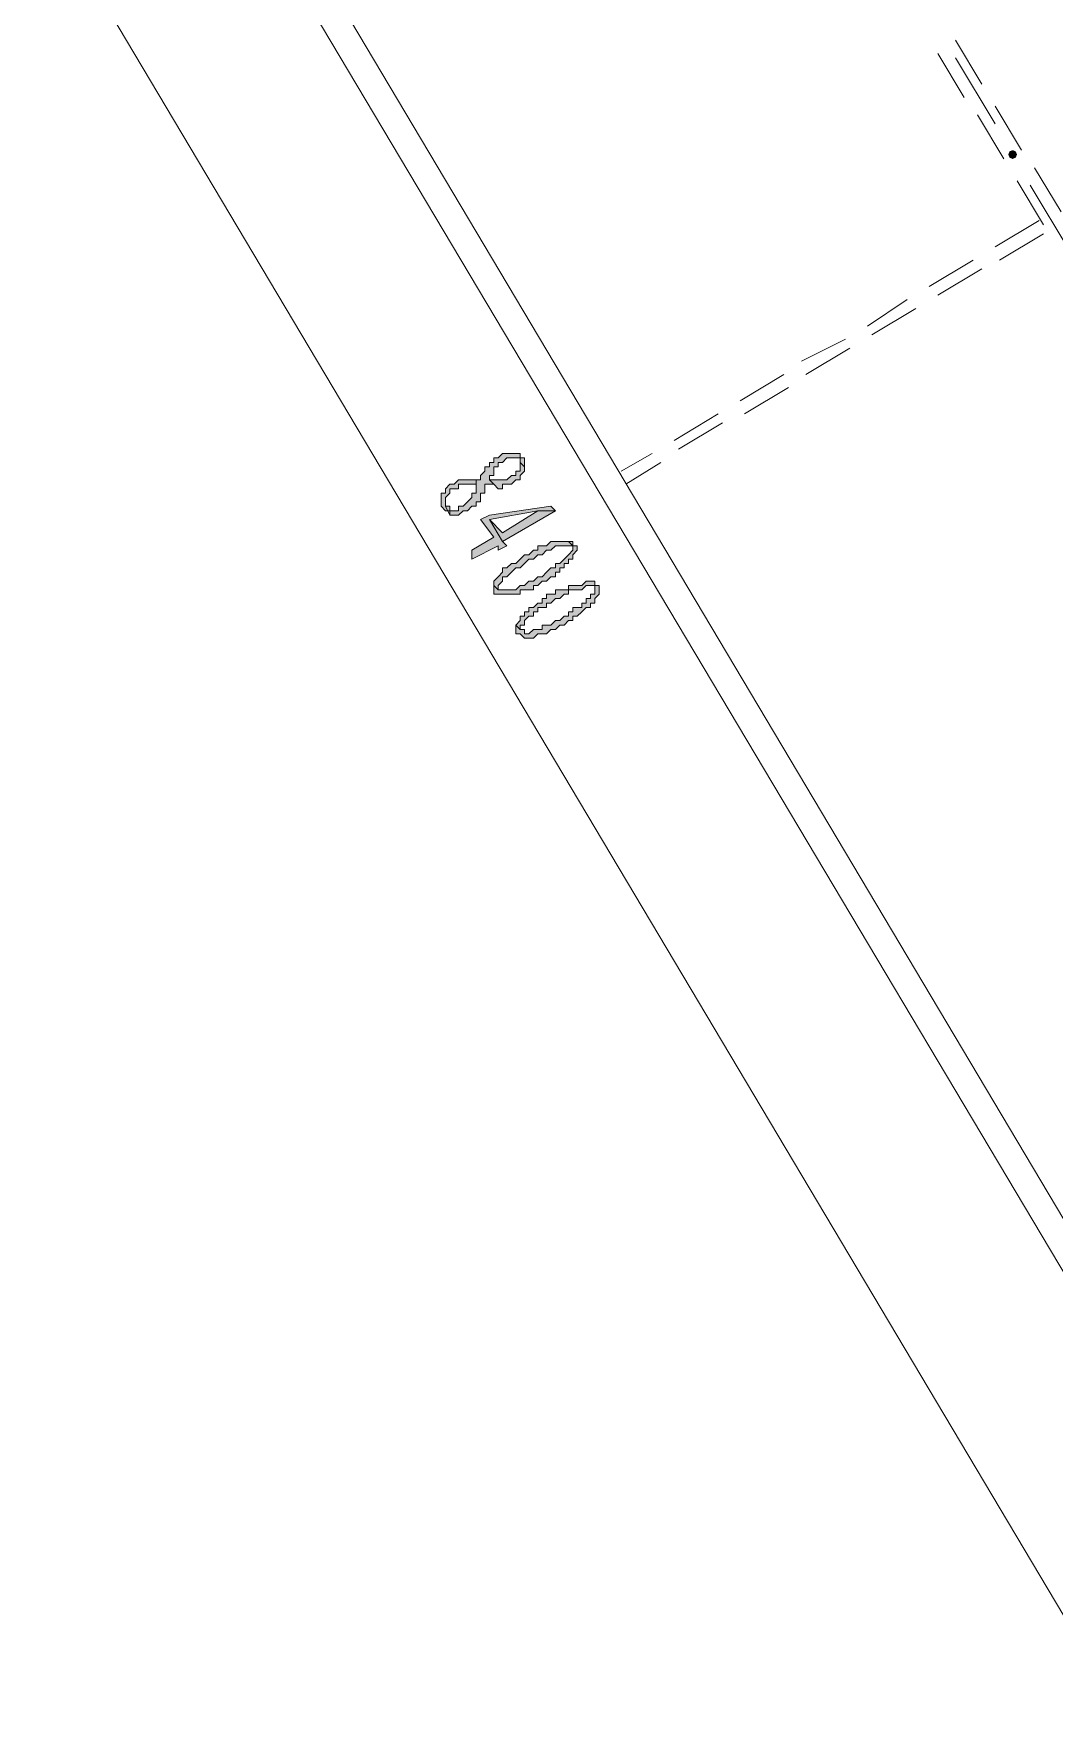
# Model space of a CAD drawing. Header units: millimetres. Extents: x 6 to 291, y 4 to 206.
# Drawn here: x 91.24 to 101.07, y 88.2 to 104.37 of the extents above; entities that cross this region are included whole.
import ezdxf

# ---------------------------------------------------------------- set-up
doc = ezdxf.new("R2010")
doc.units = ezdxf.units.MM
doc.layers.add('C00-00-00', color=7, linetype='Continuous')

msp = doc.modelspace()

# ---------------------------------------------------------------- hatches: boundary and pattern name
at = {"layer": 'C00-00-00'}
h = msp.add_hatch(color=256, dxfattribs=at)
h.dxf.hatch_style = 2
h.paths.add_polyline_path([(100.66867, 103.251004), (100.638772, 103.238569), (100.626336, 103.208671), (100.638772, 103.178773), (100.66867, 103.166338), (100.698567, 103.178773), (100.711003, 103.208671), (100.698567, 103.238569)])
h = msp.add_hatch(color=256, dxfattribs=at)
h.dxf.hatch_style = 2
h.paths.add_polyline_path([(95.969667, 100.287669), (95.927334, 100.287669), (95.927334, 100.330002), (95.885, 100.330002), (95.800334, 100.330002), (95.758, 100.330002), (95.715667, 100.287669), (95.673334, 100.287669), (95.673334, 100.245336), (95.631, 100.245336), (95.631, 100.203002), (95.588667, 100.203002), (95.588667, 100.160669), (95.546334, 100.118336), (95.546334, 100.076002), (95.504, 100.076002), (95.504, 100.033669), (95.504, 99.991336), (95.504, 99.949002), (95.461667, 99.949002), (95.461667, 99.906669), (95.419334, 99.864336), (95.377, 99.822002), (95.334667, 99.822002), (95.334667, 99.779669), (95.25, 99.779669), (95.25, 99.822002), (95.207667, 99.822002), (95.25, 99.737336), (95.334667, 99.737336), (95.377, 99.779669), (95.419334, 99.779669), (95.461667, 99.822002), (95.504, 99.822002), (95.504, 99.864336), (95.546334, 99.864336), (95.546334, 99.906669), (95.546334, 99.949002), (95.588667, 99.949002), (95.588667, 99.991336), (95.588667, 100.033669), (95.631, 100.033669), (95.673334, 100.033669), (95.631, 100.076002), (95.631, 100.118336), (95.673334, 100.118336), (95.673334, 100.160669), (95.673334, 100.203002), (95.715667, 100.203002), (95.715667, 100.245336), (95.758, 100.245336), (95.800334, 100.287669), (95.842667, 100.287669), (95.885, 100.287669), (95.927334, 100.287669), (95.927334, 100.245336), (95.969667, 100.203002), (95.969667, 100.245336)])
h = msp.add_hatch(color=256, dxfattribs=at)
h.dxf.hatch_style = 2
h.paths.add_polyline_path([(95.969667, 100.203), (95.927334, 100.245333), (95.927334, 100.203), (95.927334, 100.160667), (95.885, 100.160667), (95.885, 100.118333), (95.842667, 100.118333), (95.800334, 100.076), (95.631, 100.076), (95.673334, 100.033667), (95.715667, 99.991333), (95.758, 99.991333), (95.758, 100.033667), (95.800334, 100.033667), (95.842667, 100.033667), (95.885, 100.076), (95.927334, 100.076), (95.927334, 100.118333), (95.969667, 100.160667)])
h = msp.add_hatch(color=256, dxfattribs=at)
h.dxf.hatch_style = 2
h.paths.add_polyline_path([(95.503998, 100.076005), (95.376998, 100.076005), (95.334664, 100.076005), (95.292331, 100.033672), (95.249998, 100.033672), (95.207664, 99.991339), (95.207664, 99.949005), (95.165331, 99.949005), (95.165331, 99.906672), (95.165331, 99.822005), (95.207664, 99.779672), (95.249998, 99.779672), (95.249998, 99.737339), (95.207664, 99.822005), (95.207664, 99.906672), (95.249998, 99.949005), (95.249998, 99.991339), (95.292331, 99.991339), (95.334664, 99.991339), (95.334664, 100.033672), (95.376998, 100.033672), (95.503998, 100.033672)])
h = msp.add_hatch(color=256, dxfattribs=at)
h.dxf.hatch_style = 2
h.paths.add_polyline_path([(96.265999, 99.779665), (96.223666, 99.821999), (95.630999, 99.737332), (95.546332, 99.694999), (95.673332, 99.525665), (95.461666, 99.398665), (95.461666, 99.313999), (95.715666, 99.440999), (95.715666, 99.398665), (95.800332, 99.440999), (95.757999, 99.483332), (95.630999, 99.694999), (96.096666, 99.779665)])
h = msp.add_hatch(color=256, dxfattribs=at)
h.dxf.hatch_style = 2
h.paths.add_polyline_path([(96.265999, 99.779665), (96.09667, 99.779665), (95.758003, 99.568002), (95.631001, 99.695005), (95.758003, 99.483333)])
h = msp.add_hatch(color=256, dxfattribs=at)
h.dxf.hatch_style = 2
h.paths.add_polyline_path([(96.393002, 99.483333), (96.308335, 99.483333), (96.266002, 99.483333), (96.223669, 99.483333), (96.181335, 99.441), (96.139002, 99.441), (96.096669, 99.441), (96.096669, 99.398666), (96.054335, 99.398666), (96.012002, 99.356333), (95.969669, 99.356333), (95.927335, 99.314), (95.885002, 99.271666), (95.842669, 99.271666), (95.800335, 99.229333), (95.758002, 99.229333), (95.758002, 99.187), (95.715669, 99.144666), (95.673335, 99.102333), (95.673335, 99.06), (95.715669, 99.017666), (95.715669, 99.06), (95.758002, 99.102333), (95.758002, 99.144666), (95.800335, 99.144666), (95.842669, 99.187), (95.885002, 99.229333), (95.927335, 99.229333), (95.969669, 99.271666), (96.012002, 99.314), (96.054335, 99.314), (96.096669, 99.356333), (96.139002, 99.356333), (96.181335, 99.398666), (96.223669, 99.398666), (96.266002, 99.441), (96.308335, 99.441), (96.393002, 99.441), (96.435335, 99.441)])
h = msp.add_hatch(color=256, dxfattribs=at)
h.dxf.hatch_style = 2
h.paths.add_polyline_path([(96.435336, 99.440999), (96.435336, 99.483332), (96.393003, 99.483332), (96.435336, 99.440999), (96.435336, 99.398666), (96.393003, 99.356332), (96.35067, 99.313999), (96.308336, 99.271666), (96.266003, 99.271666), (96.266003, 99.229332), (96.22367, 99.229332), (96.181336, 99.186999), (96.139003, 99.144666), (96.09667, 99.144666), (96.054336, 99.102332), (96.012003, 99.102332), (95.96967, 99.059999), (95.927336, 99.059999), (95.885003, 99.017666), (95.84267, 99.017666), (95.800336, 99.017666), (95.758003, 99.017666), (95.71567, 99.017666), (95.673336, 99.059999), (95.673336, 99.017666), (95.673336, 98.975332), (95.71567, 98.975332), (95.84267, 98.975332), (95.927336, 98.975332), (95.927336, 99.017666), (95.96967, 99.017666), (96.012003, 99.017666), (96.054336, 99.017666), (96.054336, 99.059999), (96.09667, 99.059999), (96.139003, 99.102332), (96.181336, 99.102332), (96.22367, 99.144666), (96.266003, 99.144666), (96.266003, 99.186999), (96.308336, 99.186999), (96.308336, 99.229332), (96.35067, 99.229332), (96.35067, 99.271666), (96.393003, 99.271666), (96.393003, 99.313999), (96.435336, 99.313999), (96.435336, 99.356332), (96.47767, 99.398666), (96.47767, 99.440999)])
h = msp.add_hatch(color=256, dxfattribs=at)
h.dxf.hatch_style = 2
h.paths.add_polyline_path([(96.647, 99.102333), (96.562333, 99.102333), (96.52, 99.059999), (96.435333, 99.059999), (96.393, 99.059999), (96.393, 99.017666), (96.350666, 99.017666), (96.308333, 99.017666), (96.266, 99.017666), (96.266, 98.975333), (96.223666, 98.975333), (96.181333, 98.975333), (96.181333, 98.932999), (96.139, 98.932999), (96.139, 98.890666), (96.096666, 98.890666), (96.054333, 98.848333), (96.012, 98.848333), (96.012, 98.805999), (95.969666, 98.805999), (95.969666, 98.763666), (95.927333, 98.763666), (95.927333, 98.721333), (95.885, 98.678999), (95.927333, 98.636666), (95.927333, 98.678999), (95.969666, 98.678999), (95.969666, 98.721333), (96.012, 98.763666), (96.054333, 98.763666), (96.054333, 98.805999), (96.096666, 98.805999), (96.096666, 98.848333), (96.139, 98.848333), (96.181333, 98.848333), (96.181333, 98.890666), (96.223666, 98.890666), (96.266, 98.932999), (96.308333, 98.932999), (96.350666, 98.975333), (96.393, 98.975333), (96.393, 99.017666), (96.435333, 99.017666), (96.477666, 99.017666), (96.52, 99.017666), (96.562333, 99.059999), (96.647, 99.059999), (96.647, 99.017666)])
h = msp.add_hatch(color=256, dxfattribs=at)
h.dxf.hatch_style = 2
h.paths.add_polyline_path([(96.689334, 99.060006), (96.647001, 99.060006), (96.647001, 99.10234), (96.647001, 99.017673), (96.647001, 98.97534), (96.604667, 98.97534), (96.604667, 98.933006), (96.562334, 98.933006), (96.562334, 98.890673), (96.520001, 98.890673), (96.520001, 98.84834), (96.477667, 98.84834), (96.435334, 98.84834), (96.435334, 98.806006), (96.393001, 98.806006), (96.393001, 98.763673), (96.350667, 98.763673), (96.308334, 98.72134), (96.266001, 98.72134), (96.223667, 98.679006), (96.181334, 98.679006), (96.139001, 98.679006), (96.139001, 98.636673), (96.096667, 98.636673), (96.054334, 98.636673), (96.012001, 98.59434), (95.969667, 98.59434), (95.969667, 98.636673), (95.927334, 98.636673), (95.885001, 98.679006), (95.885001, 98.59434), (95.927334, 98.59434), (95.969667, 98.552006), (96.054334, 98.552006), (96.096667, 98.59434), (96.139001, 98.59434), (96.181334, 98.59434), (96.223667, 98.636673), (96.266001, 98.636673), (96.308334, 98.679006), (96.350667, 98.679006), (96.393001, 98.72134), (96.435334, 98.72134), (96.435334, 98.763673), (96.477667, 98.763673), (96.520001, 98.806006), (96.562334, 98.84834), (96.604667, 98.84834), (96.604667, 98.890673), (96.647001, 98.890673), (96.647001, 98.933006), (96.689334, 98.97534)])

# ---------------------------------------------------------------- linework, layer by layer
at = {"layer": 'C00-00-00', "lineweight": 5}
for points in [[(72.390002, 141.308671), (121.031001, 59.562999)], [(72.643999, 140.335006), (120.819337, 59.436004)], [(74.930003, 133.223005), (115.612331, 64.854665)], [(100.118332, 104.309339), (100.372329, 103.886004)], [(99.949003, 104.182336), (100.203, 103.759001)], [(100.499332, 103.505003), (100.118332, 104.140001)], [(100.499332, 103.674332), (100.75333, 103.251005)], [(100.330003, 103.589672), (100.584001, 103.166337)], [(100.880333, 103.081668), (101.134331, 102.658333)], [(100.711004, 102.954665), (100.965002, 102.531338)], [(101.218999, 102.277333), (100.837999, 102.912339)], [(100.499332, 102.319667), (100.922667, 102.573673)], [(100.541667, 102.192672), (100.965002, 102.44667)], [(99.864334, 101.938666), (100.287669, 102.192672)], [(99.949003, 101.854006), (100.372329, 102.108004)], [(99.27167, 101.557666), (99.652671, 101.811672)], [(99.313996, 101.473005), (99.737331, 101.727003)], [(98.636663, 101.218999), (99.059998, 101.430671)], [(98.678998, 101.092004), (99.102333, 101.346002)], [(98.043999, 100.837999), (98.467334, 101.092004)], [(98.086334, 100.711004), (98.509669, 100.965001)], [(97.409001, 100.457006), (97.832336, 100.711004)], [(97.451335, 100.372337), (97.87467, 100.626335)], [(96.900997, 100.160666), (97.197329, 100.330003)], [(96.943332, 100.033671), (97.281998, 100.245334)]]:
    msp.add_lwpolyline(points, dxfattribs=at)
at = {"layer": 'C00-00-00', "lineweight": 13}
for points in [[(95.969667, 100.287669), (95.927334, 100.287669), (95.927334, 100.330002), (95.885, 100.330002), (95.800334, 100.330002), (95.758, 100.330002), (95.715667, 100.287669), (95.673334, 100.287669), (95.673334, 100.245336), (95.631, 100.245336), (95.631, 100.203002), (95.588667, 100.203002), (95.588667, 100.160669), (95.546334, 100.118336), (95.546334, 100.076002), (95.504, 100.076002), (95.504, 100.033669), (95.504, 99.991336), (95.504, 99.949002), (95.461667, 99.949002), (95.461667, 99.906669), (95.419334, 99.864336), (95.377, 99.822002), (95.334667, 99.822002), (95.334667, 99.779669), (95.25, 99.779669), (95.25, 99.822002), (95.207667, 99.822002), (95.25, 99.737336), (95.334667, 99.737336), (95.377, 99.779669), (95.419334, 99.779669), (95.461667, 99.822002), (95.504, 99.822002), (95.504, 99.864336), (95.546334, 99.864336), (95.546334, 99.906669), (95.546334, 99.949002), (95.588667, 99.949002), (95.588667, 99.991336), (95.588667, 100.033669), (95.631, 100.033669), (95.673334, 100.033669), (95.631, 100.076002), (95.631, 100.118336), (95.673334, 100.118336), (95.673334, 100.160669), (95.673334, 100.203002), (95.715667, 100.203002), (95.715667, 100.245336), (95.758, 100.245336), (95.800334, 100.287669), (95.842667, 100.287669), (95.885, 100.287669), (95.927334, 100.287669), (95.927334, 100.245336), (95.969667, 100.203002), (95.969667, 100.245336)], [(95.969667, 100.203), (95.927334, 100.245333), (95.927334, 100.203), (95.927334, 100.160667), (95.885, 100.160667), (95.885, 100.118333), (95.842667, 100.118333), (95.800334, 100.076), (95.631, 100.076), (95.673334, 100.033667), (95.715667, 99.991333), (95.758, 99.991333), (95.758, 100.033667), (95.800334, 100.033667), (95.842667, 100.033667), (95.885, 100.076), (95.927334, 100.076), (95.927334, 100.118333), (95.969667, 100.160667)], [(95.503998, 100.076005), (95.376998, 100.076005), (95.334664, 100.076005), (95.292331, 100.033672), (95.249998, 100.033672), (95.207664, 99.991339), (95.207664, 99.949005), (95.165331, 99.949005), (95.165331, 99.906672), (95.165331, 99.822005), (95.207664, 99.779672), (95.249998, 99.779672), (95.249998, 99.737339), (95.207664, 99.822005), (95.207664, 99.906672), (95.249998, 99.949005), (95.249998, 99.991339), (95.292331, 99.991339), (95.334664, 99.991339), (95.334664, 100.033672), (95.376998, 100.033672), (95.503998, 100.033672)], [(96.265999, 99.779665), (96.223666, 99.821999), (95.630999, 99.737332), (95.546332, 99.694999), (95.673332, 99.525665), (95.461666, 99.398665), (95.461666, 99.313999), (95.715666, 99.440999), (95.715666, 99.398665), (95.800332, 99.440999), (95.757999, 99.483332), (95.630999, 99.694999), (96.096666, 99.779665)], [(96.265999, 99.779665), (96.09667, 99.779665), (95.758003, 99.568002), (95.631001, 99.695005), (95.758003, 99.483333)], [(96.393002, 99.483333), (96.308335, 99.483333), (96.266002, 99.483333), (96.223669, 99.483333), (96.181335, 99.441), (96.139002, 99.441), (96.096669, 99.441), (96.096669, 99.398666), (96.054335, 99.398666), (96.012002, 99.356333), (95.969669, 99.356333), (95.927335, 99.314), (95.885002, 99.271666), (95.842669, 99.271666), (95.800335, 99.229333), (95.758002, 99.229333), (95.758002, 99.187), (95.715669, 99.144666), (95.673335, 99.102333), (95.673335, 99.06), (95.715669, 99.017666), (95.715669, 99.06), (95.758002, 99.102333), (95.758002, 99.144666), (95.800335, 99.144666), (95.842669, 99.187), (95.885002, 99.229333), (95.927335, 99.229333), (95.969669, 99.271666), (96.012002, 99.314), (96.054335, 99.314), (96.096669, 99.356333), (96.139002, 99.356333), (96.181335, 99.398666), (96.223669, 99.398666), (96.266002, 99.441), (96.308335, 99.441), (96.393002, 99.441), (96.435335, 99.441)], [(96.435336, 99.440999), (96.435336, 99.483332), (96.393003, 99.483332), (96.435336, 99.440999), (96.435336, 99.398666), (96.393003, 99.356332), (96.35067, 99.313999), (96.308336, 99.271666), (96.266003, 99.271666), (96.266003, 99.229332), (96.22367, 99.229332), (96.181336, 99.186999), (96.139003, 99.144666), (96.09667, 99.144666), (96.054336, 99.102332), (96.012003, 99.102332), (95.96967, 99.059999), (95.927336, 99.059999), (95.885003, 99.017666), (95.84267, 99.017666), (95.800336, 99.017666), (95.758003, 99.017666), (95.71567, 99.017666), (95.673336, 99.059999), (95.673336, 99.017666), (95.673336, 98.975332), (95.71567, 98.975332), (95.84267, 98.975332), (95.927336, 98.975332), (95.927336, 99.017666), (95.96967, 99.017666), (96.012003, 99.017666), (96.054336, 99.017666), (96.054336, 99.059999), (96.09667, 99.059999), (96.139003, 99.102332), (96.181336, 99.102332), (96.22367, 99.144666), (96.266003, 99.144666), (96.266003, 99.186999), (96.308336, 99.186999), (96.308336, 99.229332), (96.35067, 99.229332), (96.35067, 99.271666), (96.393003, 99.271666), (96.393003, 99.313999), (96.435336, 99.313999), (96.435336, 99.356332), (96.47767, 99.398666), (96.47767, 99.440999)], [(96.647, 99.102333), (96.562333, 99.102333), (96.52, 99.059999), (96.435333, 99.059999), (96.393, 99.059999), (96.393, 99.017666), (96.350666, 99.017666), (96.308333, 99.017666), (96.266, 99.017666), (96.266, 98.975333), (96.223666, 98.975333), (96.181333, 98.975333), (96.181333, 98.932999), (96.139, 98.932999), (96.139, 98.890666), (96.096666, 98.890666), (96.054333, 98.848333), (96.012, 98.848333), (96.012, 98.805999), (95.969666, 98.805999), (95.969666, 98.763666), (95.927333, 98.763666), (95.927333, 98.721333), (95.885, 98.678999), (95.927333, 98.636666), (95.927333, 98.678999), (95.969666, 98.678999), (95.969666, 98.721333), (96.012, 98.763666), (96.054333, 98.763666), (96.054333, 98.805999), (96.096666, 98.805999), (96.096666, 98.848333), (96.139, 98.848333), (96.181333, 98.848333), (96.181333, 98.890666), (96.223666, 98.890666), (96.266, 98.932999), (96.308333, 98.932999), (96.350666, 98.975333), (96.393, 98.975333), (96.393, 99.017666), (96.435333, 99.017666), (96.477666, 99.017666), (96.52, 99.017666), (96.562333, 99.059999), (96.647, 99.059999), (96.647, 99.017666)], [(96.689334, 99.060006), (96.647001, 99.060006), (96.647001, 99.10234), (96.647001, 99.017673), (96.647001, 98.97534), (96.604667, 98.97534), (96.604667, 98.933006), (96.562334, 98.933006), (96.562334, 98.890673), (96.520001, 98.890673), (96.520001, 98.84834), (96.477667, 98.84834), (96.435334, 98.84834), (96.435334, 98.806006), (96.393001, 98.806006), (96.393001, 98.763673), (96.350667, 98.763673), (96.308334, 98.72134), (96.266001, 98.72134), (96.223667, 98.679006), (96.181334, 98.679006), (96.139001, 98.679006), (96.139001, 98.636673), (96.096667, 98.636673), (96.054334, 98.636673), (96.012001, 98.59434), (95.969667, 98.59434), (95.969667, 98.636673), (95.927334, 98.636673), (95.885001, 98.679006), (95.885001, 98.59434), (95.927334, 98.59434), (95.969667, 98.552006), (96.054334, 98.552006), (96.096667, 98.59434), (96.139001, 98.59434), (96.181334, 98.59434), (96.223667, 98.636673), (96.266001, 98.636673), (96.308334, 98.679006), (96.350667, 98.679006), (96.393001, 98.72134), (96.435334, 98.72134), (96.435334, 98.763673), (96.477667, 98.763673), (96.520001, 98.806006), (96.562334, 98.84834), (96.604667, 98.84834), (96.604667, 98.890673), (96.647001, 98.890673), (96.647001, 98.933006), (96.689334, 98.97534)]]:
    msp.add_lwpolyline(points, close=True, dxfattribs=at)

doc.saveas('drawing.dxf')
